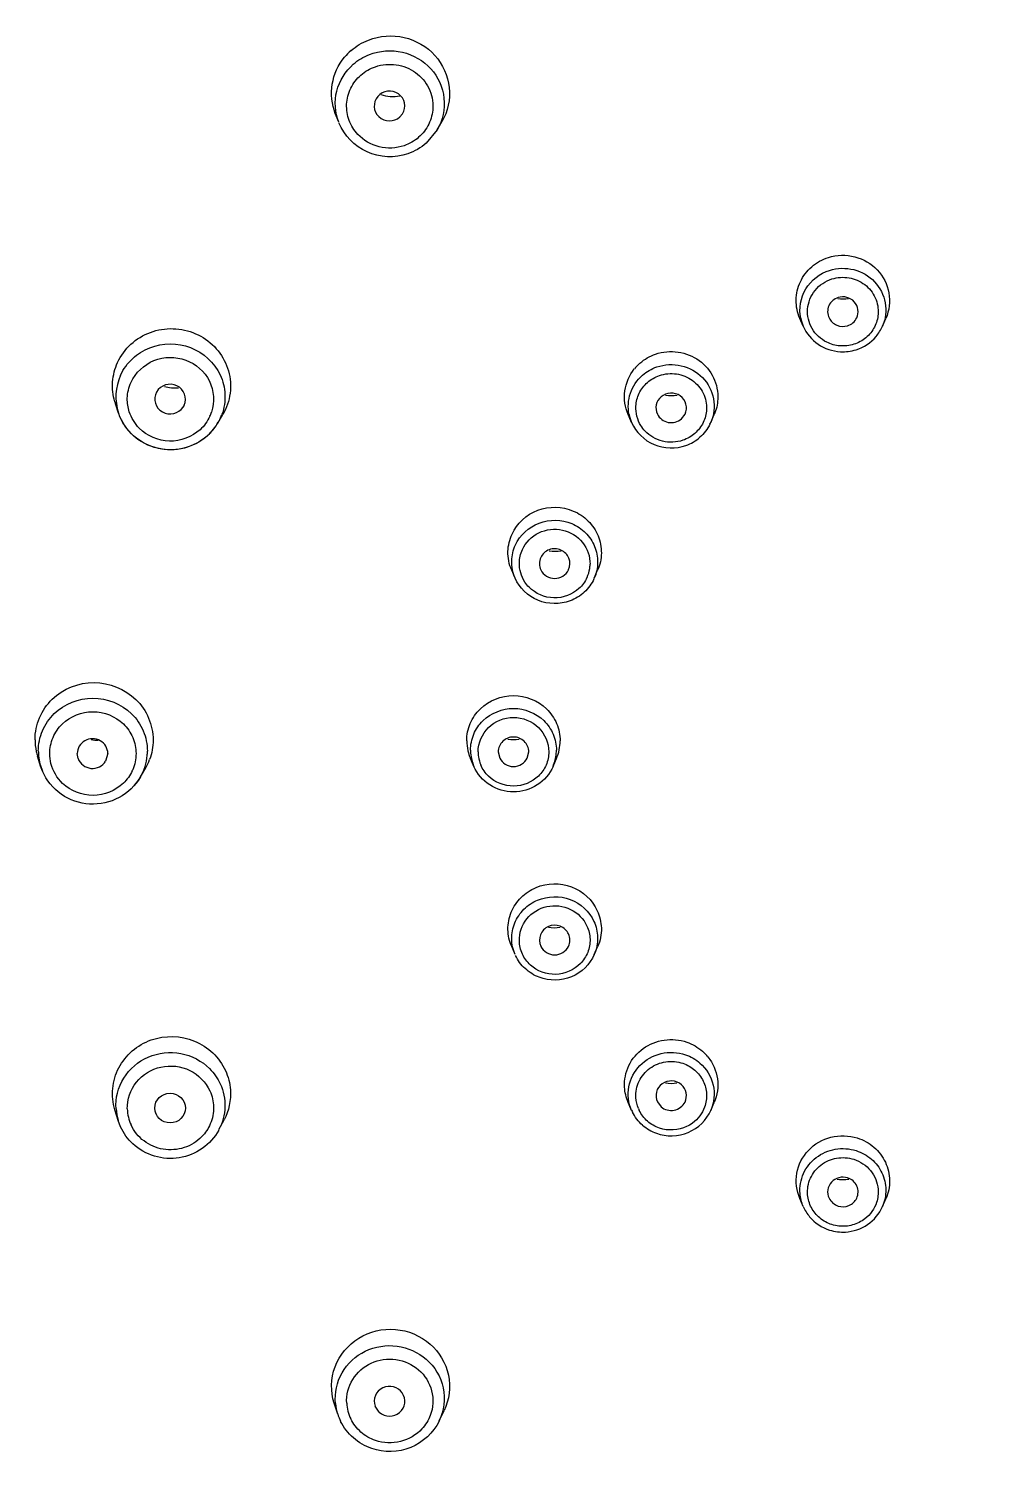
# Model space of a CAD drawing. Extents: x 8886 to 9306, y -19565 to -18971.
# Drawn here: x 9016.12 to 9035.02, y -19069.32 to -19040.98 of the extents above; entities that cross this region are included whole.
import ezdxf

# ---------------------------------------------------------------- set-up
doc = ezdxf.new("R2010")
doc.units = 0
doc.header["$MEASUREMENT"] = 0
doc.linetypes.add('HIDDEN2', pattern=[4.7625, 3.175, -1.5875])
doc.layers.get('DEFPOINTS').update_dxf_attribs({"linetype": 'CONTINUOUS'})
doc.layers.add('1', color=4, linetype='HIDDEN2', lineweight=13)
doc.layers.add('5', color=2, linetype='CONTINUOUS', lineweight=9)
doc.styles.get("Standard").update_dxf_attribs({"font": ''})
doc.styles.get('Standard').set_extended_font_data('Gulim')
doc.dimstyles.new('STANDARD$0', dxfattribs={"dimtxt": 3.5, "dimasz": 2.5, "dimexe": 0.7, "dimexo": 0.7, "dimgap": 0.5, "dimtad": 3, "dimdec": 4, "dimdsep": 46, "dimtxsty": 'Standard', "dimcen": 0, "dimclrd": 2, "dimclre": 2, "dimclrt": 4, "dimadec": 0, "dimazin": 0, "dimtp": 0.2, "dimtm": 0.1, "dimtfac": 0.5, "dimtdec": 4, "dimtmove": 1, "dimatfit": 3, "dimfxl": 1, "dimtolj": 1, "dimarcsym": 0})

# ---------------------------------------------------------------- blocks, each defined once
blk = doc.blocks.new('*D22')
at = {"layer": '5', "color": 2, "lineweight": -2, "transparency": 16777216}
for p, q in [((8999.535, -19053.123), (8999.535, -19011.678)), ((9070.495, -19053.551), (9070.495, -19011.678)), ((9004.535, -19012.378), (9065.495, -19012.378))]:
    blk.add_line(p, q, dxfattribs=at)
at = {"layer": '5', "color": 2, "transparency": 16777216}
for points in [[(9004.535, -19011.545), (9004.535, -19013.212), (8999.535, -19012.378)], [(9065.495, -19011.545), (9065.495, -19013.212), (9070.495, -19012.378)]]:
    blk.add_solid(points, dxfattribs=at)
at = {"layer": 'DEFPOINTS', "color": 0, "transparency": 16777216}
for p in [(9070.495, -19012.378), (8999.535, -19053.823), (9070.495, -19054.251)]:
    blk.add_point(p, dxfattribs=at)
at = {"layer": '5', "color": 4, "transparency": 16777216, "insert": (9033.41, -19008.014), "char_height": 5, "attachment_point": 5, "bg_fill": 3, "box_fill_scale": 1.25, "bg_fill_color": 256, "bg_fill_true_color": 13158600, "bg_fill_transparency": 0}
blk.add_mtext('\\A1;94.6', dxfattribs=at)

msp = doc.modelspace()

# ---------------------------------------------------------------- linework, layer by layer
at = {"layer": '1', "color": 7, "linetype": 'Continuous'}
for p, q in [((9022.212, -19042.816), (9022.145, -19042.642)), ((9023.468, -19042.647), (9023.413, -19042.712)), ((9024.15, -19042.964), (9024.243, -19042.805)), ((9024.15, -19042.964), (9023.934, -19043.226)), ((9031.349, -19046.827), (9031.282, -19046.672)), ((9032.906, -19046.827), (9032.973, -19046.673)), ((9017.884, -19048.536), (9017.821, -19048.351)), ((9019.172, -19048.379), (9019.15, -19048.417)), ((9019.985, -19048.465), (9019.933, -19048.565)), ((9017.887, -19048.546), (9017.884, -19048.536)), ((9019.834, -19048.732), (9019.933, -19048.565)), ((9019.845, -19048.713), (9019.834, -19048.732)), ((9027.973, -19048.72), (9027.906, -19048.564)), ((9028.952, -19048.649), (9029.023, -19048.555)), ((9029.53, -19048.72), (9029.597, -19048.566)), ((9025.682, -19051.781), (9025.614, -19051.625)), ((9026.731, -19051.619), (9026.734, -19051.613)), ((9027.238, -19051.781), (9027.305, -19051.627)), ((9016.35, -19055.48), (9016.289, -19055.282)), ((9017.087, -19055.328), (9017.07, -19055.231)), ((9017.672, -19055.231), (9017.629, -19055.382)), ((9025.35, -19055.196), (9025.379, -19055.321)), ((9025.92, -19055.321), (9025.95, -19055.196)), ((9016.35, -19055.48), (9016.347, -19055.47)), ((9016.386, -19055.577), (9016.35, -19055.48)), ((9018.316, -19055.686), (9018.418, -19055.509)), ((9024.871, -19055.483), (9024.803, -19055.327)), ((9026.428, -19055.483), (9026.495, -19055.329)), ((9025.682, -19059.185), (9025.614, -19059.028)), ((9026.186, -19059.016), (9026.189, -19059.022)), ((9027.238, -19059.185), (9027.305, -19059.031)), ((9027.973, -19062.247), (9027.905, -19062.09)), ((9028.479, -19062.082), (9028.551, -19062.176)), ((9029.53, -19062.247), (9029.597, -19062.092)), ((9017.875, -19062.444), (9017.811, -19062.237)), ((9018.622, -19062.321), (9018.612, -19062.293)), ((9017.923, -19062.572), (9017.875, -19062.444)), ((9019.857, -19062.626), (9019.958, -19062.436)), ((9031.349, -19064.139), (9031.281, -19063.983)), ((9032.906, -19064.139), (9032.973, -19063.984)), ((9022.193, -19068.222), (9022.124, -19068.008)), ((9023.011, -19068.184), (9022.928, -19068.064)), ((9024.189, -19068.352), (9024.286, -19068.15))]:
    msp.add_line(p, q, dxfattribs=at)
for centre, radius, start, end in [((9023.206, -19042.264), 1.14, 131.1778, 140.4372), ((9023.283, -19041.564), 0.746, 251.1058, 280.2842), ((9032.084, -19046.507), 0.801, 191.8132, 203.5649), ((9032.148, -19046.496), 0.827, 319.9743, 336.3738), ((9028.73, -19048.231), 0.901, 131.1865, 141.3375), ((9018.844, -19048.213), 1.013, 155.3046, 198.6324), ((9018.994, -19047.299), 0.742, 253.4978, 275.3166), ((9028.752, -19047.459), 0.731, 261.2047, 279.1104), ((9018.865, -19047.999), 1.102, 196.4386, 198.623), ((9018.918, -19048.19), 1.064, 312.7802, 330.612), ((9018.929, -19048.197), 1.052, 315.0931, 329.434), ((9018.95, -19048.265), 0.802, 335.3953, 341.7604), ((9018.949, -19048.21), 1.028, 330.7025, 332.1879), ((9018.961, -19048.216), 1.015, 332.1843, 340.0962), ((9028.708, -19048.399), 0.801, 191.7052, 203.5503), ((9028.797, -19048.4), 0.799, 333.7975, 336.4468), ((9026.46, -19050.527), 0.725, 261.4254, 279.894), ((9026.49, -19051.492), 0.666, 335.4342, 351.5424), ((9026.5, -19051.494), 0.656, 351.5385, 358.6501), ((9017.341, -19054.957), 1.101, 180.0531, 192.0897), ((9017.477, -19054.224), 0.745, 259.8159, 270.602), ((9025.601, -19054.978), 0.871, 180.0691, 193.0423), ((9025.65, -19054.223), 0.731, 261.2797, 278.7022), ((9025.698, -19054.981), 0.869, 336.5143, 359.9348), ((9017.35, -19054.955), 1.11, 192.0691, 197.1319), ((9017.31, -19055.18), 1.005, 180.02, 185.6156), ((9017.33, -19055.178), 1.025, 185.624, 202.864), ((9017.428, -19055.18), 1.023, 330.333, 355.0242), ((9017.447, -19055.183), 1.003, 355.0459, 359.983), ((9025.608, -19054.977), 0.878, 193.008, 203.4883), ((9025.591, -19055.163), 0.786, 180.0096, 184.522), ((9025.615, -19055.161), 0.81, 184.5758, 203.449), ((9025.607, -19055.196), 0.653, 180.0329, 188.5828), ((9025.62, -19055.194), 0.667, 188.5751, 203.0773), ((9025.684, -19055.161), 0.81, 336.551, 355.4242), ((9025.708, -19055.163), 0.786, 355.478, 359.9904), ((9017.425, -19055.232), 0.801, 334.9604, 336.7863), ((9017.457, -19054.962), 1.105, 330.3452, 339.4291), ((9017.412, -19055.171), 1.041, 318.9311, 330.1116), ((9026.46, -19057.931), 0.725, 260.1517, 278.6489), ((9028.771, -19061.763), 0.903, 38.8463, 48.8154), ((9028.751, -19060.992), 0.726, 260.9208, 278.9156), ((9018.852, -19062.147), 1.021, 184.1078, 196.9414), ((9018.862, -19062.198), 0.807, 181.4938, 204.5841), ((9028.706, -19061.927), 0.799, 203.5532, 206.2025), ((9028.714, -19061.96), 0.658, 202.6166, 206.0746), ((9032.128, -19062.876), 0.734, 261.4158, 274.5219), ((9032.128, -19062.889), 0.72, 274.5772, 279.46), ((9032.107, -19063.807), 0.827, 203.6261, 220.0252), ((9023.158, -19067.912), 1.014, 185.529, 197.6138), ((9023.171, -19067.962), 0.803, 183.0832, 206.0393), ((9023.174, -19067.907), 1.03, 197.6032, 206.231)]:
    msp.add_arc(centre, radius, start, end, dxfattribs=at)
for centre, major_axis, ratio, start_param, end_param in [((9023.212, -19042.495), (-0.301, 0.002), 0.97083, 2.598869, 8.592842), ((9018.897, -19048.26), (-0.301, 0.001), 0.97057, 2.727025, 8.860869), ((9017.371, -19055.231), (-0.301, 0), 0.97046, -3.141593, 0), ((9017.371, -19055.231), (-0.301, 0), 0.97046, 0.337572, 2.598913), ((9023.212, -19067.967), (-0.301, -0.002), 0.97083, 0.831936, 6.614379)]:
    msp.add_ellipse(centre, major_axis=major_axis, ratio=ratio, start_param=start_param, end_param=end_param, dxfattribs=at)
msp.add_ellipse((9018.897, -19062.202), major_axis=(-0.301, -0.001), ratio=0.97057, dxfattribs=at)
for points, knots in [([(9001.569, -19045.33), (9002.097, -19043.592), (9003.447, -19040.191), (9006.277, -19035.481), (9009.847, -19031.271), (9015.466, -19026.469), (9023.858, -19022.216), (9031.313, -19021.055), (9035.026, -19021.055)], [0, 0, 0, 0, 0.123428, 0.24732, 0.371769, 0.496809, 0.747716, 1, 1, 1, 1]), ([(9001.696, -19045.381), (9002.749, -19041.926), (9006.045, -19035.288), (9013.91, -19027.432), (9023.903, -19022.38), (9031.328, -19021.222), (9035.026, -19021.217)], [0, 0, 0, 0, 0.246895, 0.495981, 0.747292, 1, 1, 1, 1]), ([(9022.797, -19041.199), (9023.016, -19041.113), (9023.517, -19041.076), (9024.157, -19041.451), (9024.464, -19042.122), (9024.358, -19042.607), (9024.243, -19042.805)], [0, 0, 0, 0, 0.25339, 0.505263, 0.753174, 1, 1, 1, 1]), ([(9022.816, -19041.484), (9023.018, -19041.405), (9023.48, -19041.371), (9024.071, -19041.716), (9024.354, -19042.335), (9024.256, -19042.782), (9024.15, -19042.964)], [0, 0, 0, 0, 0.253618, 0.505487, 0.753224, 1, 1, 1, 1]), ([(9022.145, -19042.642), (9022.076, -19042.462), (9022.032, -19042.057), (9022.204, -19041.687), (9022.327, -19041.538)], [0, 0, 0, 0, 0.499019, 1, 1, 1, 1]), ([(9022.212, -19042.816), (9022.139, -19042.625), (9022.109, -19042.184), (9022.344, -19041.812), (9022.499, -19041.676)], [0, 0, 0, 0, 0.498165, 1, 1, 1, 1]), ([(9022.935, -19041.723), (9023.065, -19041.679), (9023.349, -19041.653), (9023.741, -19041.811), (9024.014, -19042.13), (9024.07, -19042.405), (9024.064, -19042.538)], [0, 0, 0, 0, 0.25308, 0.50516, 0.753939, 1, 1, 1, 1]), ([(9022.369, -19042.462), (9022.374, -19042.354), (9022.43, -19042.137), (9022.567, -19041.96), (9022.649, -19041.888)], [0, 0, 0, 0, 0.497738, 1, 1, 1, 1]), ([(9022.589, -19043.054), (9022.515, -19042.975), (9022.398, -19042.788), (9022.364, -19042.569), (9022.369, -19042.462)], [0, 0, 0, 0, 0.501848, 1, 1, 1, 1]), ([(9023.571, -19043.436), (9023.318, -19043.523), (9022.727, -19043.503), (9022.316, -19043.074), (9022.217, -19042.828)], [0, 0, 0, 0, 0.502491, 1, 1, 1, 1]), ([(9023.498, -19043.277), (9023.344, -19043.33), (9022.998, -19043.347), (9022.699, -19043.172), (9022.589, -19043.054)], [0, 0, 0, 0, 0.501884, 1, 1, 1, 1]), ([(9031.282, -19046.672), (9031.233, -19046.56), (9031.182, -19046.311), (9031.268, -19045.941), (9031.499, -19045.637), (9031.724, -19045.513), (9031.844, -19045.475)], [0, 0, 0, 0, 0.248203, 0.496442, 0.746785, 1, 1, 1, 1]), ([(9031.844, -19045.475), (9032.008, -19045.423), (9032.373, -19045.412), (9032.839, -19045.684), (9033.084, -19046.162), (9033.04, -19046.519), (9032.973, -19046.673)], [0, 0, 0, 0, 0.25362, 0.505368, 0.753352, 1, 1, 1, 1]), ([(9031.866, -19045.728), (9032.018, -19045.68), (9032.353, -19045.67), (9032.782, -19045.919), (9033.007, -19046.358), (9032.967, -19046.686), (9032.906, -19046.827)], [0, 0, 0, 0, 0.253843, 0.505657, 0.753503, 1, 1, 1, 1]), ([(9031.3, -19046.671), (9031.26, -19046.48), (9031.331, -19046.049), (9031.677, -19045.787), (9031.866, -19045.728)], [0, 0, 0, 0, 0.495638, 1, 1, 1, 1]), ([(9031.434, -19046.49), (9031.444, -19046.359), (9031.549, -19046.095), (9031.785, -19045.938), (9031.913, -19045.898)], [0, 0, 0, 0, 0.495856, 1, 1, 1, 1]), ([(9031.913, -19045.898), (9032.02, -19045.864), (9032.254, -19045.848), (9032.572, -19045.986), (9032.789, -19046.254), (9032.829, -19046.481), (9032.821, -19046.59)], [0, 0, 0, 0, 0.253289, 0.505257, 0.753923, 1, 1, 1, 1]), ([(9032.399, -19046.664), (9032.423, -19046.614), (9032.442, -19046.496), (9032.364, -19046.335), (9032.211, -19046.243), (9032.089, -19046.246), (9032.035, -19046.263)], [0, 0, 0, 0, 0.246512, 0.494254, 0.745998, 1, 1, 1, 1]), ([(9031.812, -19047.142), (9031.693, -19047.083), (9031.486, -19046.895), (9031.424, -19046.62), (9031.434, -19046.49)], [0, 0, 0, 0, 0.503533, 1, 1, 1, 1]), ([(9032.035, -19046.263), (9031.957, -19046.288), (9031.817, -19046.406), (9031.821, -19046.592), (9031.856, -19046.664)], [0, 0, 0, 0, 0.504254, 1, 1, 1, 1]), ([(9031.856, -19046.664), (9031.886, -19046.726), (9031.998, -19046.833), (9032.153, -19046.839), (9032.22, -19046.817)], [0, 0, 0, 0, 0.496262, 1, 1, 1, 1]), ([(9017.864, -19047.541), (9017.926, -19047.406), (9018.107, -19047.158), (9018.5, -19046.92), (9018.956, -19046.846), (9019.407, -19046.946), (9019.787, -19047.206), (9020.036, -19047.589), (9020.116, -19048.036), (9020.046, -19048.331), (9019.985, -19048.465)], [0, 0, 0, 0, 0.12427, 0.249868, 0.37648, 0.503143, 0.628895, 0.753294, 0.87666, 1, 1, 1, 1]), ([(9031.349, -19046.827), (9031.41, -19046.967), (9031.617, -19047.217), (9031.925, -19047.32), (9032.078, -19047.328)], [0, 0, 0, 0, 0.497578, 1, 1, 1, 1]), ([(9017.923, -19047.789), (9017.979, -19047.668), (9018.141, -19047.445), (9018.602, -19047.153), (9019.335, -19047.144), (9019.873, -19047.643), (9020.001, -19048.168), (9019.96, -19048.437), (9019.915, -19048.562)], [0, 0, 0, 0, 0.1254, 0.252142, 0.503274, 0.751151, 0.875597, 1, 1, 1, 1]), ([(9028.444, -19047.375), (9028.585, -19047.327), (9028.894, -19047.298), (9029.32, -19047.471), (9029.616, -19047.82), (9029.676, -19048.12), (9029.668, -19048.264)], [0, 0, 0, 0, 0.252881, 0.504917, 0.753792, 1, 1, 1, 1]), ([(9018.128, -19047.928), (9018.215, -19047.741), (9018.552, -19047.423), (9019.231, -19047.417), (9019.744, -19047.863), (9019.775, -19048.322), (9019.711, -19048.515)], [0, 0, 0, 0, 0.249982, 0.503514, 0.75369, 1, 1, 1, 1]), ([(9028.469, -19047.627), (9028.621, -19047.575), (9028.96, -19047.557), (9029.398, -19047.803), (9029.631, -19048.244), (9029.592, -19048.577), (9029.53, -19048.72)], [0, 0, 0, 0, 0.253748, 0.505682, 0.753565, 1, 1, 1, 1]), ([(9027.906, -19048.564), (9027.843, -19048.421), (9027.795, -19048.093), (9027.928, -19047.79), (9028.026, -19047.668)], [0, 0, 0, 0, 0.498973, 1, 1, 1, 1]), ([(9027.923, -19048.562), (9027.895, -19048.425), (9027.912, -19048.128), (9028.08, -19047.884), (9028.186, -19047.791)], [0, 0, 0, 0, 0.49767, 1, 1, 1, 1]), ([(9028.521, -19047.796), (9028.627, -19047.759), (9028.86, -19047.738), (9029.181, -19047.868), (9029.405, -19048.129), (9029.451, -19048.355), (9029.446, -19048.464)], [0, 0, 0, 0, 0.25308, 0.50516, 0.753939, 1, 1, 1, 1]), ([(9028.551, -19048.216), (9028.504, -19048.257), (9028.436, -19048.37), (9028.453, -19048.501), (9028.48, -19048.556)], [0, 0, 0, 0, 0.501992, 1, 1, 1, 1]), ([(9029.024, -19048.555), (9029.052, -19048.496), (9029.066, -19048.353), (9028.942, -19048.178), (9028.736, -19048.118), (9028.601, -19048.172), (9028.551, -19048.216)], [0, 0, 0, 0, 0.246209, 0.494616, 0.747418, 1, 1, 1, 1]), ([(9028.236, -19048.886), (9028.206, -19048.854), (9028.099, -19048.715), (9028.05, -19048.532), (9028.057, -19048.402)], [0, 0, 0, 0, 0.2541, 1, 1, 1, 1]), ([(9019.674, -19048.94), (9019.547, -19049.067), (9019.22, -19049.258), (9018.659, -19049.275), (9018.157, -19049.025), (9017.946, -19048.714), (9017.887, -19048.546)], [0, 0, 0, 0, 0.250032, 0.502105, 0.752795, 1, 1, 1, 1]), ([(9019.641, -19048.971), (9019.512, -19049.091), (9019.186, -19049.267), (9018.637, -19049.27), (9018.15, -19049.018), (9017.945, -19048.711), (9017.887, -19048.546)], [0, 0, 0, 0, 0.250244, 0.501602, 0.751908, 1, 1, 1, 1]), ([(9027.973, -19048.72), (9028.056, -19048.909), (9028.385, -19049.234), (9028.845, -19049.242), (9029.042, -19049.172)], [0, 0, 0, 0, 0.497448, 1, 1, 1, 1]), ([(9028.48, -19048.556), (9028.519, -19048.636), (9028.684, -19048.764), (9028.885, -19048.708), (9028.952, -19048.649)], [0, 0, 0, 0, 0.497586, 1, 1, 1, 1]), ([(9019.486, -19048.862), (9019.328, -19049.007), (9018.881, -19049.177), (9018.442, -19048.986), (9018.291, -19048.833)], [0, 0, 0, 0, 0.500238, 1, 1, 1, 1]), ([(9028.982, -19049.07), (9028.855, -19049.113), (9028.572, -19049.127), (9028.327, -19048.983), (9028.236, -19048.886)], [0, 0, 0, 0, 0.501883, 1, 1, 1, 1]), ([(9025.621, -19050.914), (9025.716, -19050.706), (9026.097, -19050.353), (9026.738, -19050.374), (9027.133, -19050.64), (9027.334, -19050.939), (9027.402, -19051.289), (9027.351, -19051.521), (9027.305, -19051.627)], [0, 0, 0, 0, 0.247534, 0.498636, 0.625531, 0.751037, 0.875515, 1, 1, 1, 1]), ([(9025.688, -19051.128), (9025.776, -19050.936), (9026.127, -19050.612), (9026.716, -19050.629), (9027.08, -19050.874), (9027.264, -19051.148), (9027.327, -19051.47), (9027.281, -19051.684), (9027.238, -19051.781)], [0, 0, 0, 0, 0.247714, 0.49889, 0.625714, 0.751117, 0.875519, 1, 1, 1, 1]), ([(9025.825, -19051.22), (9025.889, -19051.08), (9026.127, -19050.839), (9026.622, -19050.783), (9027.049, -19051.039), (9027.159, -19051.357), (9027.155, -19051.509)], [0, 0, 0, 0, 0.249363, 0.502389, 0.753466, 1, 1, 1, 1]), ([(9026.734, -19051.613), (9026.765, -19051.545), (9026.77, -19051.376), (9026.593, -19051.199), (9026.343, -19051.192), (9026.217, -19051.307), (9026.186, -19051.376)], [0, 0, 0, 0, 0.24635, 0.496081, 0.749688, 1, 1, 1, 1]), ([(9025.958, -19051.961), (9025.926, -19051.93), (9025.815, -19051.793), (9025.762, -19051.611), (9025.765, -19051.48)], [0, 0, 0, 0, 0.254185, 1, 1, 1, 1]), ([(9026.189, -19051.619), (9026.213, -19051.668), (9026.292, -19051.755), (9026.46, -19051.801), (9026.628, -19051.755), (9026.707, -19051.668), (9026.731, -19051.619)], [0, 0, 0, 0, 0.248123, 0.499854, 0.751544, 1, 1, 1, 1]), ([(9026.763, -19052.227), (9026.565, -19052.301), (9026.1, -19052.299), (9025.765, -19051.972), (9025.682, -19051.781)], [0, 0, 0, 0, 0.503654, 1, 1, 1, 1]), ([(9026.938, -19051.985), (9026.808, -19052.104), (9026.441, -19052.243), (9026.081, -19052.087), (9025.958, -19051.961)], [0, 0, 0, 0, 0.500237, 1, 1, 1, 1]), ([(9016.24, -19054.958), (9016.24, -19054.811), (9016.302, -19054.513), (9016.643, -19054.017), (9017.402, -19053.711), (9018.159, -19054.022), (9018.5, -19054.52), (9018.562, -19054.818), (9018.562, -19054.965)], [0, 0, 0, 0, 0.124388, 0.249661, 0.499489, 0.749839, 0.875464, 1, 1, 1, 1]), ([(9016.305, -19055.181), (9016.305, -19055.045), (9016.362, -19054.77), (9016.677, -19054.311), (9017.378, -19054.027), (9018.078, -19054.313), (9018.393, -19054.773), (9018.45, -19055.048), (9018.45, -19055.184)], [0, 0, 0, 0, 0.124431, 0.249806, 0.499781, 0.749981, 0.875506, 1, 1, 1, 1]), ([(9024.731, -19054.979), (9024.731, -19054.863), (9024.779, -19054.627), (9025.049, -19054.235), (9025.649, -19053.991), (9026.249, -19054.237), (9026.519, -19054.63), (9026.567, -19054.866), (9026.567, -19054.982)], [0, 0, 0, 0, 0.124404, 0.249775, 0.499728, 0.749959, 0.875517, 1, 1, 1, 1]), ([(9016.529, -19055.231), (9016.53, -19055.124), (9016.575, -19054.906), (9016.824, -19054.543), (9017.378, -19054.317), (9017.932, -19054.543), (9018.182, -19054.906), (9018.227, -19055.124), (9018.227, -19055.231)], [0, 0, 0, 0, 0.124449, 0.249906, 0.499984, 0.750068, 0.875543, 1, 1, 1, 1]), ([(9024.805, -19055.164), (9024.805, -19055.057), (9024.849, -19054.84), (9025.098, -19054.478), (9025.65, -19054.254), (9026.201, -19054.478), (9026.45, -19054.84), (9026.494, -19055.057), (9026.494, -19055.164)], [0, 0, 0, 0, 0.124442, 0.249907, 0.5, 0.750093, 0.875558, 1, 1, 1, 1]), ([(9002.734, -19054.561), (9002.711, -19056.616), (9003.085, -19060.747), (9004.883, -19066.704), (9007.847, -19072.205), (9011.861, -19077.033), (9016.768, -19081.004), (9022.379, -19083.965), (9028.474, -19085.804), (9032.709, -19086.235), (9034.825, -19086.248)], [0, 0, 0, 0, 0.12319, 0.246646, 0.370611, 0.495244, 0.620602, 0.746632, 0.87317, 1, 1, 1, 1]), ([(9024.954, -19055.196), (9024.954, -19055.023), (9025.11, -19054.66), (9025.649, -19054.451), (9026.189, -19054.66), (9026.345, -19055.023), (9026.345, -19055.196)], [0, 0, 0, 0, 0.247381, 0.499984, 0.752594, 1, 1, 1, 1]), ([(9035.025, -19086.249), (9037.149, -19086.249), (9041.403, -19085.84), (9047.532, -19084.023), (9053.178, -19081.074), (9058.119, -19077.104), (9062.162, -19072.267), (9065.149, -19066.75), (9066.961, -19060.771), (9067.338, -19056.623), (9067.315, -19054.561)], [0, 0, 0, 0, 0.126827, 0.253368, 0.379403, 0.504766, 0.629402, 0.753365, 0.876817, 1, 1, 1, 1]), ([(9002.267, -19054.917), (9002.264, -19056.997), (9002.681, -19061.174), (9004.553, -19067.186), (9007.598, -19072.729), (9011.697, -19077.584), (9016.692, -19081.569), (9022.389, -19084.529), (9028.567, -19086.354), (9032.855, -19086.767), (9034.996, -19086.769)], [0, 0, 0, 0, 0.123179, 0.246636, 0.370608, 0.495252, 0.620617, 0.74665, 0.873183, 1, 1, 1, 1]), ([(9002.399, -19054.917), (9002.399, -19056.988), (9002.821, -19061.145), (9004.694, -19067.128), (9007.733, -19072.641), (9011.82, -19077.47), (9016.796, -19081.431), (9022.471, -19084.372), (9028.624, -19086.183), (9032.893, -19086.59), (9035.025, -19086.59)], [0, 0, 0, 0, 0.123181, 0.246634, 0.370608, 0.495253, 0.620621, 0.746653, 0.873186, 1, 1, 1, 1]), ([(9025.95, -19055.196), (9025.95, -19055.121), (9025.882, -19054.965), (9025.65, -19054.875), (9025.417, -19054.965), (9025.35, -19055.121), (9025.35, -19055.196)], [0, 0, 0, 0, 0.247445, 0.499974, 0.752517, 1, 1, 1, 1]), ([(9018.314, -19055.69), (9018.217, -19055.859), (9017.916, -19056.149), (9017.311, -19056.279), (9016.726, -19056.08), (9016.462, -19055.757), (9016.386, -19055.577)], [0, 0, 0, 0, 0.249152, 0.500412, 0.751383, 1, 1, 1, 1]), ([(9026.428, -19055.483), (9026.364, -19055.63), (9026.14, -19055.89), (9025.65, -19056.031), (9025.16, -19055.89), (9024.935, -19055.63), (9024.871, -19055.483)], [0, 0, 0, 0, 0.248126, 0.5, 0.751874, 1, 1, 1, 1]), ([(9025.379, -19055.321), (9025.425, -19055.416), (9025.649, -19055.558), (9025.874, -19055.416), (9025.92, -19055.321)], [0, 0, 0, 0, 0.499973, 1, 1, 1, 1]), ([(9017.978, -19055.813), (9017.824, -19055.963), (9017.381, -19056.145), (9016.937, -19055.966), (9016.782, -19055.817)], [0, 0, 0, 0, 0.499962, 1, 1, 1, 1]), ([(9026.141, -19055.674), (9026.015, -19055.796), (9025.652, -19055.945), (9025.288, -19055.798), (9025.161, -19055.677)], [0, 0, 0, 0, 0.499962, 1, 1, 1, 1]), ([(9025.614, -19059.028), (9025.568, -19058.923), (9025.517, -19058.69), (9025.585, -19058.341), (9025.786, -19058.043), (9026.182, -19057.778), (9026.822, -19057.76), (9027.203, -19058.113), (9027.298, -19058.321)], [0, 0, 0, 0, 0.124478, 0.248806, 0.374105, 0.500855, 0.752102, 1, 1, 1, 1]), ([(9025.682, -19059.185), (9025.64, -19059.088), (9025.593, -19058.873), (9025.656, -19058.552), (9025.84, -19058.278), (9026.204, -19058.033), (9026.794, -19058.015), (9027.144, -19058.34), (9027.232, -19058.532)], [0, 0, 0, 0, 0.124481, 0.248883, 0.374286, 0.50111, 0.752286, 1, 1, 1, 1]), ([(9025.765, -19058.914), (9025.761, -19058.762), (9025.87, -19058.443), (9026.297, -19058.187), (9026.793, -19058.242), (9027.031, -19058.484), (9027.095, -19058.623)], [0, 0, 0, 0, 0.246501, 0.49757, 0.75061, 1, 1, 1, 1]), ([(9026.734, -19058.779), (9026.703, -19058.711), (9026.577, -19058.596), (9026.327, -19058.603), (9026.15, -19058.779), (9026.155, -19058.949), (9026.186, -19059.016)], [0, 0, 0, 0, 0.250272, 0.503867, 0.753612, 1, 1, 1, 1]), ([(9027.238, -19059.185), (9027.155, -19059.376), (9026.82, -19059.703), (9026.355, -19059.705), (9026.157, -19059.631)], [0, 0, 0, 0, 0.496346, 1, 1, 1, 1]), ([(9026.189, -19059.022), (9026.213, -19059.072), (9026.292, -19059.158), (9026.46, -19059.205), (9026.628, -19059.158), (9026.707, -19059.072), (9026.731, -19059.022)], [0, 0, 0, 0, 0.248439, 0.500098, 0.751849, 1, 1, 1, 1]), ([(9026.966, -19059.361), (9026.843, -19059.488), (9026.483, -19059.647), (9026.114, -19059.509), (9025.983, -19059.39)], [0, 0, 0, 0, 0.499686, 1, 1, 1, 1]), ([(9017.812, -19062.237), (9017.771, -19062.102), (9017.741, -19061.814), (9017.901, -19061.263), (9018.49, -19060.754), (9019.267, -19060.782), (9019.754, -19061.098), (9019.926, -19061.336), (9019.985, -19061.465)], [0, 0, 0, 0, 0.124252, 0.248489, 0.496165, 0.747563, 0.874481, 1, 1, 1, 1]), ([(9027.834, -19061.79), (9027.826, -19061.646), (9027.886, -19061.347), (9028.182, -19061), (9028.608, -19060.828), (9028.917, -19060.857), (9029.058, -19060.905)], [0, 0, 0, 0, 0.245904, 0.494539, 0.746686, 1, 1, 1, 1]), ([(9017.833, -19062.22), (9017.819, -19062.012), (9017.928, -19061.572), (9018.444, -19061.138), (9019.117, -19061.063), (9019.523, -19061.276), (9019.674, -19061.427)], [0, 0, 0, 0, 0.245903, 0.495552, 0.748487, 1, 1, 1, 1]), ([(9027.973, -19062.247), (9027.911, -19062.104), (9027.872, -19061.771), (9028.105, -19061.33), (9028.542, -19061.084), (9028.882, -19061.102), (9029.033, -19061.154)], [0, 0, 0, 0, 0.246435, 0.494318, 0.746252, 1, 1, 1, 1]), ([(9029.474, -19061.197), (9029.573, -19061.319), (9029.707, -19061.621), (9029.659, -19061.949), (9029.597, -19062.092)], [0, 0, 0, 0, 0.501398, 1, 1, 1, 1]), ([(9018.055, -19062.219), (9018.051, -19062.033), (9018.184, -19061.644), (9018.705, -19061.331), (9019.31, -19061.399), (9019.601, -19061.693), (9019.679, -19061.864)], [0, 0, 0, 0, 0.246501, 0.49757, 0.750609, 1, 1, 1, 1]), ([(9028.057, -19061.995), (9028.051, -19061.886), (9028.096, -19061.659), (9028.319, -19061.396), (9028.641, -19061.265), (9028.874, -19061.286), (9028.981, -19061.322)], [0, 0, 0, 0, 0.246041, 0.494797, 0.746875, 1, 1, 1, 1]), ([(9029.317, -19061.318), (9029.443, -19061.428), (9029.632, -19061.735), (9029.596, -19062.094), (9029.53, -19062.247)], [0, 0, 0, 0, 0.501927, 1, 1, 1, 1]), ([(9019.883, -19061.728), (9019.947, -19061.868), (9020.012, -19062.181), (9019.929, -19062.49), (9019.857, -19062.626)], [0, 0, 0, 0, 0.500041, 1, 1, 1, 1]), ([(9028.952, -19061.743), (9028.902, -19061.699), (9028.767, -19061.645), (9028.561, -19061.705), (9028.437, -19061.88), (9028.451, -19062.023), (9028.479, -19062.082)], [0, 0, 0, 0, 0.252547, 0.505327, 0.753736, 1, 1, 1, 1]), ([(9029.023, -19062.083), (9029.049, -19062.028), (9029.067, -19061.897), (9028.998, -19061.784), (9028.952, -19061.743)], [0, 0, 0, 0, 0.498008, 1, 1, 1, 1]), ([(9028.551, -19062.176), (9028.618, -19062.235), (9028.819, -19062.291), (9028.984, -19062.163), (9029.023, -19062.083)], [0, 0, 0, 0, 0.502373, 1, 1, 1, 1]), ([(9028.461, -19062.699), (9028.658, -19062.769), (9029.118, -19062.761), (9029.447, -19062.436), (9029.53, -19062.247)], [0, 0, 0, 0, 0.502556, 1, 1, 1, 1]), ([(9029.408, -19062.183), (9029.363, -19062.307), (9029.247, -19062.459), (9029.095, -19062.549), (9029.054, -19062.568)], [0, 0, 0, 0, 0.745456, 1, 1, 1, 1]), ([(9019.521, -19062.764), (9019.426, -19062.862), (9019.182, -19063.013), (9018.757, -19063.044), (9018.365, -19062.879), (9018.185, -19062.657), (9018.128, -19062.534)], [0, 0, 0, 0, 0.249841, 0.501751, 0.752489, 1, 1, 1, 1]), ([(9019.852, -19062.637), (9019.774, -19062.778), (9019.549, -19063.03), (9019.082, -19063.216), (9018.579, -19063.184), (9018.285, -19063.017), (9018.166, -19062.907)], [0, 0, 0, 0, 0.248511, 0.498956, 0.750064, 1, 1, 1, 1]), ([(9031.281, -19063.983), (9031.215, -19063.829), (9031.171, -19063.473), (9031.417, -19062.998), (9031.882, -19062.727), (9032.247, -19062.739), (9032.411, -19062.79)], [0, 0, 0, 0, 0.246344, 0.494047, 0.745929, 1, 1, 1, 1]), ([(9032.411, -19062.79), (9032.53, -19062.828), (9032.755, -19062.952), (9032.986, -19063.255), (9033.073, -19063.624), (9033.022, -19063.872), (9032.973, -19063.984)], [0, 0, 0, 0, 0.253626, 0.504078, 0.752116, 1, 1, 1, 1]), ([(9031.285, -19063.884), (9031.274, -19063.751), (9031.322, -19063.474), (9031.586, -19063.147), (9031.973, -19062.979), (9032.258, -19062.998), (9032.389, -19063.039)], [0, 0, 0, 0, 0.246074, 0.494736, 0.746721, 1, 1, 1, 1]), ([(9031.434, -19063.907), (9031.425, -19063.798), (9031.464, -19063.57), (9031.68, -19063.299), (9032, -19063.16), (9032.235, -19063.176), (9032.342, -19063.21)], [0, 0, 0, 0, 0.246065, 0.494702, 0.746685, 1, 1, 1, 1]), ([(9032.342, -19063.21), (9032.469, -19063.25), (9032.704, -19063.405), (9032.81, -19063.666), (9032.821, -19063.797)], [0, 0, 0, 0, 0.504126, 1, 1, 1, 1]), ([(9032.389, -19063.039), (9032.498, -19063.074), (9032.705, -19063.188), (9032.918, -19063.467), (9032.997, -19063.807), (9032.951, -19064.036), (9032.906, -19064.139)], [0, 0, 0, 0, 0.253418, 0.503814, 0.751954, 1, 1, 1, 1]), ([(9032.22, -19063.575), (9032.166, -19063.558), (9032.044, -19063.555), (9031.891, -19063.647), (9031.813, -19063.807), (9031.832, -19063.925), (9031.856, -19063.975)], [0, 0, 0, 0, 0.253985, 0.505698, 0.753459, 1, 1, 1, 1]), ([(9032.399, -19063.975), (9032.434, -19063.903), (9032.438, -19063.718), (9032.298, -19063.599), (9032.22, -19063.575)], [0, 0, 0, 0, 0.495714, 1, 1, 1, 1]), ([(9032.035, -19064.129), (9032.102, -19064.15), (9032.257, -19064.145), (9032.369, -19064.038), (9032.399, -19063.975)], [0, 0, 0, 0, 0.503719, 1, 1, 1, 1]), ([(9032.79, -19064.058), (9032.749, -19064.183), (9032.637, -19064.338), (9032.487, -19064.431), (9032.447, -19064.452)], [0, 0, 0, 0, 0.745477, 1, 1, 1, 1]), ([(9032.177, -19064.64), (9032.33, -19064.631), (9032.638, -19064.529), (9032.845, -19064.279), (9032.906, -19064.139)], [0, 0, 0, 0, 0.502422, 1, 1, 1, 1]), ([(9022.124, -19068.008), (9022.05, -19067.78), (9022.062, -19067.253), (9022.567, -19066.656), (9023.331, -19066.473), (9023.823, -19066.679), (9024.009, -19066.842)], [0, 0, 0, 0, 0.245671, 0.49426, 0.747356, 1, 1, 1, 1]), ([(9022.149, -19068.01), (9022.129, -19067.806), (9022.222, -19067.371), (9022.71, -19066.926), (9023.366, -19066.819), (9023.776, -19067.003), (9023.934, -19067.141)], [0, 0, 0, 0, 0.245791, 0.495183, 0.74807, 1, 1, 1, 1]), ([(9024.009, -19066.842), (9024.187, -19066.997), (9024.451, -19067.433), (9024.387, -19067.939), (9024.286, -19068.15)], [0, 0, 0, 0, 0.502222, 1, 1, 1, 1]), ([(9022.37, -19068.005), (9022.361, -19067.846), (9022.446, -19067.511), (9022.834, -19067.174), (9023.344, -19067.098), (9023.662, -19067.242), (9023.785, -19067.35)], [0, 0, 0, 0, 0.245962, 0.495565, 0.748302, 1, 1, 1, 1]), ([(9023.934, -19067.141), (9024.099, -19067.285), (9024.343, -19067.688), (9024.283, -19068.156), (9024.189, -19068.352)], [0, 0, 0, 0, 0.501992, 1, 1, 1, 1]), ([(9023.785, -19067.35), (9023.907, -19067.456), (9024.091, -19067.749), (9024.07, -19068.094), (9024.014, -19068.245)], [0, 0, 0, 0, 0.502089, 1, 1, 1, 1]), ([(9024.186, -19068.359), (9024.074, -19068.587), (9023.664, -19068.971), (9023.104, -19068.98), (9022.862, -19068.898)], [0, 0, 0, 0, 0.497767, 1, 1, 1, 1]), ([(9023.849, -19068.511), (9023.739, -19068.63), (9023.44, -19068.808), (9023.092, -19068.792), (9022.937, -19068.74)], [0, 0, 0, 0, 0.498046, 1, 1, 1, 1])]:
    msp.add_open_spline(points, degree=3, knots=knots, dxfattribs=at)
for points in [[(9022.455, -19041.406), (9022.556, -19041.318), (9022.673, -19041.247), (9022.797, -19041.199)], [(9022.499, -19041.676), (9022.592, -19041.594), (9022.701, -19041.529), (9022.816, -19041.484)], [(9022.649, -19041.888), (9022.732, -19041.815), (9022.831, -19041.759), (9022.935, -19041.723)], [(9024.064, -19042.538), (9024.059, -19042.646), (9024.031, -19042.755), (9023.984, -19042.852)], [(9023.785, -19043.112), (9023.702, -19043.185), (9023.602, -19043.242), (9023.498, -19043.277)], [(9023.984, -19042.852), (9023.936, -19042.95), (9023.867, -19043.04), (9023.785, -19043.112)], [(9023.933, -19043.228), (9023.828, -19043.319), (9023.703, -19043.391), (9023.571, -19043.436)], [(9032.237, -19046.29), (9032.168, -19046.3), (9032.097, -19046.301), (9032.028, -19046.291)], [(9032.22, -19046.817), (9032.295, -19046.794), (9032.365, -19046.735), (9032.399, -19046.664)], [(9032.821, -19046.59), (9032.814, -19046.678), (9032.789, -19046.765), (9032.749, -19046.843)], [(9032.581, -19047.052), (9032.512, -19047.11), (9032.429, -19047.155), (9032.342, -19047.183)], [(9032.388, -19047.29), (9032.538, -19047.242), (9032.68, -19047.148), (9032.781, -19047.028)], [(9032.749, -19046.843), (9032.708, -19046.922), (9032.65, -19046.995), (9032.581, -19047.052)], [(9028.137, -19047.553), (9028.226, -19047.475), (9028.332, -19047.413), (9028.444, -19047.375)], [(9032.071, -19047.213), (9031.982, -19047.206), (9031.892, -19047.182), (9031.812, -19047.142)], [(9032.342, -19047.183), (9032.256, -19047.21), (9032.162, -19047.22), (9032.071, -19047.213)], [(9032.078, -19047.328), (9032.182, -19047.334), (9032.289, -19047.321), (9032.388, -19047.29)], [(9017.767, -19047.921), (9017.776, -19047.79), (9017.81, -19047.66), (9017.864, -19047.541)], [(9028.186, -19047.791), (9028.268, -19047.719), (9028.366, -19047.662), (9028.469, -19047.627)], [(9017.809, -19048.311), (9017.772, -19048.185), (9017.757, -19048.051), (9017.767, -19047.921)], [(9018.055, -19048.245), (9018.058, -19048.137), (9018.083, -19048.027), (9018.128, -19047.928)], [(9028.122, -19048.145), (9028.162, -19048.064), (9028.218, -19047.99), (9028.286, -19047.931)], [(9028.286, -19047.931), (9028.354, -19047.871), (9028.435, -19047.825), (9028.521, -19047.796)], [(9028.057, -19048.402), (9028.061, -19048.313), (9028.084, -19048.224), (9028.122, -19048.145)], [(9018.094, -19048.51), (9018.067, -19048.425), (9018.053, -19048.334), (9018.055, -19048.245)], [(9018.291, -19048.833), (9018.202, -19048.743), (9018.133, -19048.63), (9018.094, -19048.51)], [(9029.446, -19048.464), (9029.442, -19048.552), (9029.419, -19048.641), (9029.38, -19048.721)], [(9029.668, -19048.264), (9029.663, -19048.367), (9029.638, -19048.471), (9029.597, -19048.566)], [(9019.679, -19048.598), (9019.634, -19048.697), (9019.567, -19048.788), (9019.486, -19048.862)], [(9029.38, -19048.721), (9029.341, -19048.801), (9029.284, -19048.875), (9029.217, -19048.934)], [(9029.514, -19048.753), (9029.466, -19048.85), (9029.398, -19048.939), (9029.317, -19049.01)], [(9029.217, -19048.934), (9029.149, -19048.994), (9029.068, -19049.04), (9028.982, -19049.07)], [(9029.042, -19049.172), (9029.142, -19049.136), (9029.236, -19049.081), (9029.316, -19049.011)], [(9025.541, -19051.254), (9025.545, -19051.138), (9025.572, -19051.02), (9025.621, -19050.914)], [(9025.614, -19051.625), (9025.563, -19051.51), (9025.538, -19051.38), (9025.541, -19051.254)], [(9025.615, -19051.44), (9025.618, -19051.334), (9025.644, -19051.225), (9025.688, -19051.128)], [(9025.765, -19051.48), (9025.767, -19051.391), (9025.788, -19051.3), (9025.825, -19051.22)], [(9025.682, -19051.781), (9025.636, -19051.675), (9025.612, -19051.556), (9025.615, -19051.44)], [(9026.186, -19051.376), (9026.152, -19051.449), (9026.153, -19051.546), (9026.189, -19051.619)], [(9027.095, -19051.769), (9027.058, -19051.85), (9027.003, -19051.925), (9026.938, -19051.985)], [(9027.232, -19051.795), (9027.187, -19051.893), (9027.121, -19051.984), (9027.042, -19052.057)], [(9027.042, -19052.057), (9026.961, -19052.131), (9026.865, -19052.189), (9026.763, -19052.227)], [(9018.562, -19054.965), (9018.562, -19055.095), (9018.538, -19055.228), (9018.492, -19055.35)], [(9016.554, -19055.428), (9016.538, -19055.364), (9016.53, -19055.297), (9016.529, -19055.231)], [(9018.227, -19055.231), (9018.227, -19055.339), (9018.204, -19055.449), (9018.161, -19055.548)], [(9026.345, -19055.196), (9026.345, -19055.285), (9026.326, -19055.375), (9026.292, -19055.456)], [(9016.782, -19055.817), (9016.673, -19055.713), (9016.591, -19055.573), (9016.554, -19055.428)], [(9018.151, -19055.571), (9018.109, -19055.661), (9018.049, -19055.744), (9017.978, -19055.813)], [(9025.161, -19055.677), (9025.096, -19055.614), (9025.042, -19055.538), (9025.007, -19055.455)], [(9026.292, -19055.456), (9026.257, -19055.537), (9026.205, -19055.612), (9026.141, -19055.674)], [(9027.298, -19058.321), (9027.347, -19058.427), (9027.374, -19058.545), (9027.378, -19058.661)], [(9027.095, -19058.623), (9027.132, -19058.704), (9027.153, -19058.793), (9027.155, -19058.882)], [(9027.232, -19058.532), (9027.276, -19058.629), (9027.302, -19058.737), (9027.305, -19058.844)], [(9027.378, -19058.661), (9027.381, -19058.786), (9027.356, -19058.915), (9027.305, -19059.031)], [(9025.825, -19059.173), (9025.788, -19059.092), (9025.767, -19059.003), (9025.765, -19058.914)], [(9026.731, -19059.022), (9026.767, -19058.949), (9026.768, -19058.853), (9026.734, -19058.779)], [(9027.155, -19058.882), (9027.158, -19058.969), (9027.142, -19059.059), (9027.109, -19059.14)], [(9027.305, -19058.844), (9027.308, -19058.96), (9027.284, -19059.079), (9027.238, -19059.185)], [(9025.878, -19059.46), (9025.799, -19059.387), (9025.733, -19059.297), (9025.688, -19059.199)], [(9025.983, -19059.39), (9025.917, -19059.329), (9025.862, -19059.254), (9025.825, -19059.173)], [(9027.109, -19059.14), (9027.077, -19059.222), (9027.027, -19059.298), (9026.966, -19059.361)], [(9026.157, -19059.631), (9026.055, -19059.593), (9025.959, -19059.534), (9025.878, -19059.46)], [(9029.058, -19060.905), (9029.17, -19060.944), (9029.276, -19061.005), (9029.366, -19061.083)], [(9029.033, -19061.154), (9029.137, -19061.189), (9029.235, -19061.246), (9029.317, -19061.318)], [(9019.674, -19061.427), (9019.76, -19061.514), (9019.832, -19061.617), (9019.883, -19061.728)], [(9019.985, -19061.465), (9020.04, -19061.584), (9020.073, -19061.715), (9020.083, -19061.845)], [(9028.981, -19061.322), (9029.067, -19061.351), (9029.149, -19061.398), (9029.217, -19061.458)], [(9029.217, -19061.458), (9029.284, -19061.517), (9029.341, -19061.59), (9029.38, -19061.67)], [(9027.905, -19062.09), (9027.864, -19061.996), (9027.839, -19061.893), (9027.834, -19061.79)], [(9029.38, -19061.67), (9029.418, -19061.749), (9029.441, -19061.837), (9029.446, -19061.924)], [(9019.679, -19061.864), (9019.724, -19061.962), (9019.749, -19062.071), (9019.752, -19062.179)], [(9020.083, -19061.845), (9020.097, -19062.046), (9020.052, -19062.258), (9019.958, -19062.436)], [(9028.107, -19062.213), (9028.078, -19062.144), (9028.061, -19062.069), (9028.057, -19061.995)], [(9029.446, -19061.924), (9029.451, -19062.011), (9029.437, -19062.101), (9029.408, -19062.183)], [(9019.752, -19062.179), (9019.755, -19062.293), (9019.732, -19062.41), (9019.687, -19062.515)], [(9028.186, -19062.537), (9028.105, -19062.466), (9028.036, -19062.377), (9027.989, -19062.28)], [(9028.286, -19062.461), (9028.219, -19062.403), (9028.162, -19062.329), (9028.123, -19062.249)], [(9018.166, -19062.907), (9018.065, -19062.814), (9017.981, -19062.698), (9017.924, -19062.574)], [(9019.687, -19062.515), (9019.648, -19062.607), (9019.591, -19062.692), (9019.521, -19062.764)], [(9028.187, -19062.538), (9028.267, -19062.608), (9028.362, -19062.663), (9028.461, -19062.699)], [(9028.522, -19062.597), (9028.436, -19062.568), (9028.354, -19062.521), (9028.286, -19062.461)], [(9029.054, -19062.568), (9028.893, -19062.643), (9028.69, -19062.654), (9028.522, -19062.597)], [(9032.821, -19063.797), (9032.828, -19063.884), (9032.817, -19063.975), (9032.79, -19064.058)], [(9031.349, -19064.139), (9031.314, -19064.058), (9031.292, -19063.971), (9031.285, -19063.884)], [(9031.508, -19064.158), (9031.467, -19064.081), (9031.442, -19063.994), (9031.434, -19063.907)], [(9031.856, -19063.975), (9031.89, -19064.046), (9031.96, -19064.105), (9032.035, -19064.129)], [(9031.474, -19064.339), (9031.575, -19064.46), (9031.717, -19064.554), (9031.867, -19064.601)], [(9031.675, -19064.364), (9031.607, -19064.308), (9031.549, -19064.237), (9031.508, -19064.158)], [(9031.913, -19064.494), (9031.826, -19064.467), (9031.744, -19064.422), (9031.675, -19064.364)], [(9031.867, -19064.601), (9031.967, -19064.632), (9032.073, -19064.646), (9032.177, -19064.64)], [(9032.185, -19064.525), (9032.094, -19064.532), (9032, -19064.522), (9031.913, -19064.494)], [(9032.447, -19064.452), (9032.366, -19064.492), (9032.275, -19064.518), (9032.185, -19064.525)], [(9022.649, -19068.574), (9022.567, -19068.502), (9022.498, -19068.413), (9022.45, -19068.315)], [(9024.014, -19068.245), (9023.977, -19068.342), (9023.92, -19068.434), (9023.849, -19068.511)], [(9022.501, -19068.69), (9022.397, -19068.599), (9022.31, -19068.486), (9022.25, -19068.363)], [(9022.937, -19068.74), (9022.832, -19068.704), (9022.732, -19068.647), (9022.649, -19068.574)], [(9022.862, -19068.898), (9022.73, -19068.853), (9022.605, -19068.781), (9022.501, -19068.69)]]:
    msp.add_open_spline(points, degree=3, dxfattribs=at)

# ---------------------------------------------------------------- next in the draw order: dimensions: what is measured, and where the dimension line sits
at = {"layer": '5'}
dim = msp.add_linear_dim(base=(9070.495, -19012.378), p1=(8999.535, -19053.823), p2=(9070.495, -19054.251), dimstyle='STANDARD$0', override={"dimtxt": 5, "dimasz": 5, "dimdec": 1, "dimlfac": 1.333333, "dimzin": 9, "dimtdec": 1, "dimfxl": 1.25, "dimtfill": 1}, dxfattribs=at)
dim.commit()
dim.dimension.update_dxf_attribs({"geometry": '*D22', "text_midpoint": (9033.41, -19011.081), "dimtype": 160})

doc.saveas('drawing.dxf')
